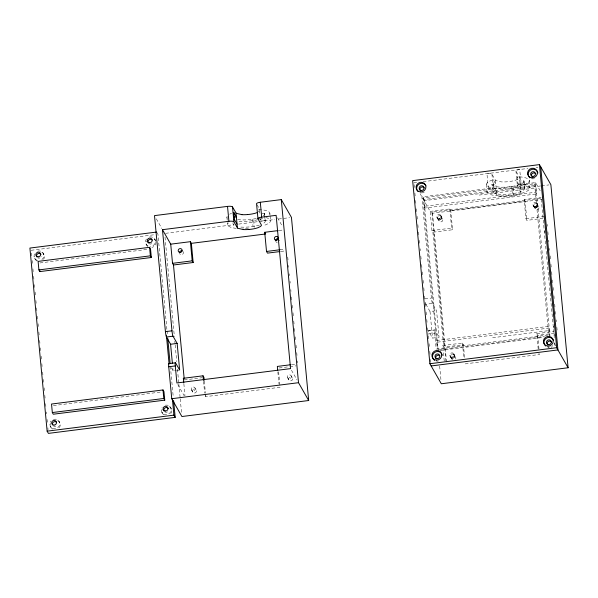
<?xml version="1.0" encoding="UTF-8"?>
<svg xmlns="http://www.w3.org/2000/svg" width="598" height="598" viewBox="0 0 598 598"><rect width="100%" height="100%" fill="white"/><g stroke="black" fill="none" stroke-linecap="round" stroke-linejoin="round"><path stroke-width="0.45" stroke-dasharray="2.99 2.24" d="M258.755 211.841L260.055 210.048L256.998 204.688M416.709 182.502L413.928 182.853L414.848 184.461M423.167 181.687L527.937 168.457M536.085 167.425L537.968 167.186M262.021 213.673L264.421 213.374L264.585 215.183M524.521 187.847A16.258 4.313 -5.4 0 1 511.656 193.842A16.258 4.313 -5.4 0 1 492.804 192.309L491.803 184.655L495.794 184.154L493.253 179.684A21.565 5.718 -5.4 0 0 493.941 188.228A21.565 5.718 -5.4 0 0 525.792 184.206A21.565 5.718 -5.4 0 0 517.292 176.649L517.973 183.892L520.522 188.355L524.521 187.847L523.841 180.611L519.841 181.119L517.292 176.649M520.88 192.19L517.39 186.06A4.433 1.174 -5.4 0 1 521.127 184.393L519.722 169.496A4.433 1.174 -5.4 0 0 515.984 171.155L519.483 177.285L520.933 192.451L520.081 193.662L517.449 194.941A12.551 3.326 -5.4 0 1 511.477 196.346A12.334 3.274 -5.4 0 1 508.322 196.705A12.551 3.326 -5.4 0 1 502.739 196.794L497.08 195.464L493.343 189.095A4.433 1.174 -5.4 0 0 488.342 188.534L421.889 196.929L431.405 298.058A4.433 0.508 82.8 0 0 432.444 303.425L436.57 310.668L439.074 337.279L432.518 338.109L428.385 330.866A4.433 0.508 82.8 0 0 428.332 330.784L434.836 329.909M521.127 184.393L535.554 182.577L540.599 191.42M438.259 350.682L437.459 342.168L436.503 340.501L547.985 326.418L548.934 328.093L549.734 336.607L548.785 334.94L437.302 349.015L423.085 197.856L534.56 183.78L535.516 185.447L536.316 193.961L424.834 208.044L423.885 206.37L535.36 192.294L536.316 193.961M423.085 197.856L424.034 199.523L535.516 185.447M258.979 217.395L261.102 221.118L265.101 220.61L264.675 216.087M492.483 191.898L496.482 191.39L493.933 186.927L493.253 179.684M31.171 250.293L155.174 234.633M165.594 233.317L234.072 224.669M238.699 224.086L258.134 221.626M259.061 221.514L274.788 219.526M278.496 219.055L289.596 217.657M540.689 185.948L424.094 200.674L438.087 349.374M541.616 185.829L549.024 184.894M479.222 195.075L534.963 188.034M279.019 230.492L282.6 230.036M430.149 211.408L449.816 208.919L450.772 210.593L452.574 229.752L432.9 232.233L431.95 230.566L430.149 211.408L419.437 192.504M542.991 218.337L526.89 220.37L525.941 218.696L524.14 199.538L541.13 197.392M445.921 361.177L431.898 212.148L541.19 198.342M450.772 210.593L525.089 201.205L526.89 220.37M431.898 212.148L432.533 213.262L541.825 199.455M39.976 262.948L148.685 249.216M279.931 249.762L284.401 249.202M431.95 230.566L451.625 228.085L452.574 229.752M525.941 218.696L545.615 216.214M280.881 251.437L284.461 250.981M424.849 298.88L431.405 298.058M425.32 302.222A4.433 0.508 82.8 0 0 425.881 304.255L432.444 303.425M425.881 304.255L430.014 311.491L436.57 310.668M428.385 330.866L434.948 330.036L439.074 337.279M428.153 334.013L434.709 333.183A4.433 0.508 82.8 0 1 434.948 330.036M171.26 367.65L173.091 370.865L176.373 370.454M177.195 370.349L178.832 370.14M437.459 342.168L548.934 328.093M492.647 337.721L548.381 330.679M291.645 364.616L295.218 364.167M444.224 361.043L442.767 345.532L462.441 343.05L463.39 344.717L464.683 358.404M538.215 349.172L536.757 333.662L553.748 331.516M184.296 379.962L202.184 377.704M279.184 367.979L289.021 366.738M289.91 366.626L296.174 365.834M442.767 345.532L443.723 347.206L463.39 344.717M536.757 333.662L537.714 335.336L553.808 333.303M439.082 349.867L544.434 336.562M440.098 350.45L543.29 337.421M53.394 405.594L162.11 391.862M205.136 395.525L205.772 396.638L280.088 387.257L278.631 371.747M465.199 363.883L539.516 354.494L538.88 353.381M488.342 188.534L486.936 173.637A4.433 1.174 -5.4 0 1 491.945 174.197L495.675 180.559L501.333 181.889A12.551 3.326 -5.4 0 0 506.865 181.814A12.334 3.274 -5.4 0 0 510.072 181.441A12.551 3.326 -5.4 0 0 516.044 180.035L518.675 178.757L519.483 177.285M491.803 184.655L492.124 185.066A16.258 4.313 -5.4 0 0 510.976 186.606A16.258 4.313 -5.4 0 0 523.841 180.611M537.079 203.425L537.714 204.538M537.535 204.673A1.996 1.914 -29.7 0 1 535.659 207.536A1.996 1.914 -29.7 0 1 534.111 204.613A1.996 1.914 -29.7 0 1 537.535 204.673L538.798 206.901A1.996 1.914 -29.7 0 1 536.929 209.763A1.996 1.914 -29.7 0 1 535.382 206.841A1.996 1.914 -29.7 0 1 538.798 206.901M534.007 206.542L535.277 208.769M533.192 205.563L533.827 206.676M524.14 199.538L525.089 201.205M554.107 343.103L555.482 345.517M440.898 215.572L441.533 216.685M441.354 216.82A1.996 1.914 -29.7 0 1 439.485 219.683A1.996 1.914 -29.7 0 1 437.938 216.76A1.996 1.914 -29.7 0 1 441.354 216.82L442.625 219.04A1.996 1.914 -29.7 0 1 440.756 221.91A1.996 1.914 -29.7 0 1 439.209 218.988A1.996 1.914 -29.7 0 1 442.625 219.04M437.826 218.689L439.096 220.916M437.011 217.709L437.646 218.823M453.919 353.956L454.555 355.07M454.375 355.205A1.996 1.914 -29.7 0 1 452.507 358.067A1.996 1.914 -29.7 0 1 450.959 355.145A1.996 1.914 -29.7 0 1 454.375 355.205L455.646 357.432M450.847 357.073L452.118 359.301M450.032 356.094L450.668 357.208M277.509 217.747L282.555 226.597M258.717 210.9L259.995 213.135M291.473 370.229L296.974 379.88M291.129 375.813A1.996 1.914 -29.7 0 1 289.26 378.684A1.996 1.914 -29.7 0 1 287.713 375.761A1.996 1.914 -29.7 0 1 291.129 375.813L292.4 378.041A1.996 1.914 -29.7 0 1 290.531 380.911A1.996 1.914 -29.7 0 1 288.984 377.981A1.996 1.914 -29.7 0 1 292.4 378.041M287.608 377.689L288.871 379.917M156.34 218.831L161.849 228.481M157.102 232.794L157.947 234.281L166.954 330.006M154.837 239.357L155.405 240.359A4.993 4.777 -29.7 0 0 153.312 238.348M146.024 244.036L146.592 245.038M194.955 387.96A1.996 1.914 -29.7 0 1 193.079 390.83A1.996 1.914 -29.7 0 1 191.539 387.9A1.996 1.914 -29.7 0 1 194.955 387.96L196.226 390.188A1.996 1.914 -29.7 0 1 194.35 393.058A1.996 1.914 -29.7 0 1 192.81 390.128A1.996 1.914 -29.7 0 1 196.226 390.188M191.427 389.836L192.698 392.064M177.808 384.589L184.229 395.846M170.662 407.544L171.23 408.546M161.849 412.231L162.417 413.233M43.355 253.432L43.931 254.434M34.542 258.112L35.118 259.113M59.187 421.627L59.755 422.629M50.367 426.307L50.942 427.308M547.177 224.37L547.349 226.231M547.873 231.792L548.134 234.573M548.658 240.134L548.837 241.988M549.442 248.476L549.622 250.33M550.145 255.899L550.489 259.607M550.93 264.241L551.192 267.022M551.625 271.656L551.976 275.364M552.41 279.999L552.672 282.787M553.113 287.421L553.456 291.129M553.898 295.763L554.159 298.544M554.682 304.105L554.944 306.886M555.378 311.528L555.639 314.309M556.162 319.87L556.334 321.724M556.858 327.285L557.119 330.066M544.785 230.925L544.957 232.779M553.755 326.269L553.935 328.123M554.458 333.677L554.63 335.53M541.28 199.269L554.428 339.044M554.78 342.744L555.213 347.371M535.554 182.577L549.973 335.859M534.56 183.78L548.785 334.94M529.252 180.387L529.933 187.623M523.983 180.97L524.663 188.213M537.714 335.336L539 349.023M515.947 170.946L517.39 186.06M513.091 187.742L513.772 194.978M511.791 186.486L512.471 193.722M495.436 180.319L496.841 195.225M491.945 174.197L493.343 189.095M486.338 184.498L487.026 191.741M449.816 208.919L451.625 228.085M462.441 343.05L463.816 357.649M432.533 213.262L446.557 362.291M432.9 232.233L443.723 347.206M424.034 199.523L424.834 208.044M439.657 366.103L440.973 380.051M434.709 333.183L436.226 349.322M430.014 311.491L432.518 338.109M414.108 184.707L414.369 187.503M414.892 193.064L415.154 195.867M415.588 200.487L415.857 203.298M416.372 208.844L416.642 211.662M417.075 216.267L417.337 219.1M417.86 224.624L418.129 227.464M418.555 232.046L418.824 234.902M419.348 240.403L419.617 243.266M420.132 248.761L420.312 250.697M420.828 256.183L421.104 259.061M421.612 264.54L421.889 267.433M422.315 271.963L422.584 274.863M423.1 280.32L423.377 283.228M423.803 287.743L424.072 290.665M424.587 296.1L424.864 299.03M425.298 303.679L425.559 306.468M426.082 312.044L426.344 314.832M426.785 319.474L427.047 322.262M427.57 327.839L427.832 330.627M428.325 335.837L428.624 338.991M429.058 343.641L429.319 346.429M429.783 351.347L430.126 354.995M430.545 359.443L430.807 362.231M287.758 257.133L288.019 259.913M288.542 265.475L288.714 267.328M289.327 273.824L289.499 275.678M290.023 281.239L290.194 283.093M290.807 289.582L290.979 291.435M291.503 297.004L291.854 300.712M292.287 305.346L292.549 308.127M292.99 312.761L293.334 316.469M293.775 321.104L294.037 323.884M294.47 328.526L294.821 332.234M295.255 336.868L295.517 339.649M296.04 345.21L296.302 347.991M296.743 352.633L297.004 355.414M297.527 360.975L297.699 362.829M269.833 213.15L269.997 214.959M270.087 215.863L270.513 220.385M264.555 213.733L265.243 220.968M277.853 371.896L278.967 383.759M260.848 218.397L261.102 221.118M253.672 220.505L254.307 227.285M252.371 219.242L253.051 226.485M232.884 222.845L233.384 225.065A16.258 4.313 -5.4 0 0 235.081 226.029M226.919 217.261L227.599 224.497M204.314 381.128L205.428 392.991M205.518 393.903L205.772 396.638M203.529 381.285L204.651 393.148M183.863 383.767L184.976 395.629M165.018 237.152L174.377 336.599M174.818 341.241L175.079 344.029M175.162 344.964L176.739 361.693M177.442 369.123L178.75 383.064M178.839 383.998L180.148 397.939M180.237 398.866L181.545 412.807M172.837 368.114L173.091 370.865M167.044 330.941L167.305 333.729M170.37 366.26L173.256 396.93M31.432 253.081L31.694 255.869M32.135 260.511L32.397 263.299M32.92 268.876L33.182 271.664M33.623 276.313L33.884 279.102M34.407 284.678L34.669 287.466M35.103 292.116L35.372 294.904M35.895 300.48L36.157 303.268M36.59 307.91L36.852 310.698M37.382 316.275L37.644 319.063M38.078 323.712L38.339 326.501M38.87 332.077L39.132 334.865M39.655 340.441L39.916 343.23M40.35 347.879L40.619 350.667M41.142 356.244L41.404 359.032M41.838 363.681L42.099 366.469M42.63 372.046L42.892 374.834M43.325 379.476L43.587 382.264M44.117 387.84L44.379 390.629M44.813 395.278L45.074 398.066M45.598 403.643L45.867 406.431M46.39 412.007L46.562 413.868M47.085 419.445L47.347 422.233M47.877 427.809L48.049 429.663M424.244 192.085A4.993 4.777 -29.7 0 1 420.663 192.892M438.297 361.02A4.993 4.777 -29.7 0 1 436.488 361.08M534.395 178.63A4.993 4.777 -29.7 0 1 531.203 178.578M552.679 345.173A4.993 4.777 -29.7 0 1 552.335 345.554M550.227 346.825A4.993 4.777 -29.7 0 1 547.028 346.765M552.036 346.145A1.996 1.914 -29.7 0 1 551.438 347.55M548.65 347.617A1.996 1.914 -29.7 0 1 548.157 346.81M452.335 359.622A1.996 1.914 -29.7 0 1 452.551 356.984A1.996 1.914 -29.7 0 1 455.25 356.916A1.996 1.914 -29.7 0 1 455.399 359.548M517.973 183.892A21.565 5.718 -5.4 0 1 526.472 191.45A21.565 5.718 -5.4 0 1 494.621 195.471A21.565 5.718 -5.4 0 1 493.933 186.927M279.558 240.172A1.996 1.914 -29.7 0 1 279.558 240.882M277.248 242.504A1.996 1.914 -29.7 0 1 275.775 241.36M183.1 251.638A1.996 1.914 -29.7 0 1 182.248 254.471A1.996 1.914 -29.7 0 1 179.535 253.335M258.635 209.45A21.565 5.718 -5.4 0 1 268.711 215.489M262.642 218.449A21.565 5.718 -5.4 0 1 237.399 221.29M227.225 218.21A21.565 5.718 -5.4 0 1 227.233 216.267M229.677 214.219A21.565 5.718 -5.4 0 1 231.553 213.299M265.101 220.61A16.258 4.313 -5.4 0 1 262.47 223.899M259.368 225.072A16.258 4.313 -5.4 0 1 239.402 226.948M264.421 213.374A16.258 4.313 -5.4 0 1 263.277 215.796M256.243 218.494A16.258 4.313 -5.4 0 1 237.436 219.541M265.804 217.567A21.565 5.718 -5.4 0 1 263.322 225.685M248.417 228.429A21.565 5.718 -5.4 0 1 242.788 228.675M236.232 228.361A21.565 5.718 -5.4 0 1 228.421 222.867M149.537 236.98A4.993 4.777 -29.7 0 1 155.345 241.076A4.993 4.777 -29.7 0 1 150.434 246.526M148.117 246.047A4.993 4.777 -29.7 0 1 146.63 238.744M155.921 242.078A4.993 4.777 -29.7 0 1 151.892 247.415M147.841 246.526A4.993 4.777 -29.7 0 1 146.428 241.046M151.63 243.7A2.437 2.332 -29.7 0 1 149.47 243.894M165.362 405.175A4.993 4.777 -29.7 0 1 171.178 410.071A4.993 4.777 -29.7 0 1 164.637 414.511A4.993 4.777 -29.7 0 1 162.155 407.35M169.137 406.543A4.993 4.777 -29.7 0 1 170.273 414.22M163.665 414.713A4.993 4.777 -29.7 0 1 162.252 409.241M167.455 411.887A2.437 2.332 -29.7 0 1 164.846 411.858M37.614 251.175A4.993 4.777 -29.7 0 1 43.632 254.075A4.993 4.777 -29.7 0 1 40.739 260.205M37.562 260.459A4.993 4.777 -29.7 0 1 35.155 252.827M41.838 252.423A4.993 4.777 -29.7 0 1 43.624 259.315M37.211 261.124A4.993 4.777 -29.7 0 1 34.602 256.512M41.232 256.467A2.437 2.332 -29.7 0 1 41.09 256.781M39.999 257.858A2.437 2.332 -29.7 0 1 37.838 257.91M53.439 419.37A4.993 4.777 -29.7 0 1 59.71 424.019A4.993 4.777 -29.7 0 1 52.983 428.527A4.993 4.777 -29.7 0 1 50.98 421.014M57.662 420.618A4.993 4.777 -29.7 0 1 58.798 428.295M52.602 429.08A4.993 4.777 -29.7 0 1 50.77 423.317M55.823 426.053A2.437 2.332 -29.7 0 1 53.663 426.097M451.811 357.17A2.22 2.123 -29.7 0 0 453.957 354.023A2.22 2.123 -29.7 0 0 450.167 353.881A2.22 2.123 -29.7 0 0 451.811 357.17M452.447 358.284A2.22 2.123 -29.7 0 0 454.592 355.137A2.22 2.123 -29.7 0 0 450.802 354.995A2.22 2.123 -29.7 0 0 452.447 358.284M534.971 206.639A2.22 2.123 -29.7 0 0 537.109 203.492A2.22 2.123 -29.7 0 0 533.319 203.35A2.22 2.123 -29.7 0 0 534.971 206.639M535.606 207.753A2.22 2.123 -29.7 0 0 537.744 204.606A2.22 2.123 -29.7 0 0 533.954 204.464A2.22 2.123 -29.7 0 0 535.606 207.753M438.79 218.786A2.22 2.123 -29.7 0 0 440.935 215.639A2.22 2.123 -29.7 0 0 437.145 215.497A2.22 2.123 -29.7 0 0 438.79 218.786M439.425 219.9A2.22 2.123 -29.7 0 0 441.571 216.753A2.22 2.123 -29.7 0 0 437.781 216.611A2.22 2.123 -29.7 0 0 439.425 219.9"/><path stroke-width="0.9" d="M257.432 212.484L256.624 212.798A12.551 3.326 -5.4 0 1 250.652 214.204A12.334 3.274 -5.4 0 1 247.497 214.562M539.441 164.614L412.657 180.626L429.887 363.719L441.324 383.767L568.1 367.755L550.87 184.662L539.441 164.614L556.663 347.707L568.1 367.755M241.913 214.652L236.255 213.322L232.517 206.953A4.433 1.174 -5.4 0 0 227.517 206.392L154.508 215.616L165.422 331.643A4.433 0.508 82.8 0 0 166.461 337.018L170.587 344.254L172.403 363.524M248.903 229.468A12.334 3.274 -5.4 0 0 252.057 229.109A12.551 3.326 -5.4 0 0 258.022 227.696L260.653 226.418L261.505 225.207L257.97 218.823L256.564 203.918A4.433 1.174 -5.4 0 1 260.302 202.251L281.284 199.605L291.45 217.418L308.68 400.518L181.897 416.529L171.738 398.709L168.733 366.776A4.433 0.508 82.8 0 1 168.965 363.629L175.52 362.799L179.654 370.042L177.15 343.424L173.016 336.188A4.433 0.508 82.8 0 1 171.985 330.814L162.469 229.684L228.914 221.297A4.433 1.174 -5.4 0 1 233.923 221.858L237.653 228.219L243.319 229.557M233.975 217.216L236.374 216.91L233.825 212.447A21.565 5.718 -5.4 0 0 233.227 212.656M257.97 218.823A4.433 1.174 -5.4 0 1 261.7 217.156L276.127 215.332L290.553 368.622L176.888 382.974L175.289 365.946A4.433 0.508 82.8 0 1 175.52 362.799M156.676 232.054L29.9 248.065L47.13 431.158L48.401 433.386L175.177 417.374L173.607 400.645M170.722 244.163L190.396 241.682L191.353 243.349L193.154 262.515L173.48 264.996L172.53 263.329L170.722 244.163L162.469 229.684M279.991 251.549L267.47 253.126L266.521 251.459L264.712 232.293L278.13 230.604M149.575 247.318L38.1 261.393L38.9 269.907L39.857 271.582L151.331 257.499L150.532 248.985L149.575 247.318L150.382 255.832L151.331 257.499M191.353 243.349L265.669 233.968M38.9 269.907L150.382 255.832M172.53 263.329L192.197 260.84L193.154 262.515M266.521 251.459L279.931 249.762M165.422 331.643L171.985 330.814M166.461 337.018L173.016 336.188M170.587 344.254L177.15 343.424M168.733 366.776L175.289 365.946M183.773 382.855L183.347 378.295L203.021 375.806L203.97 377.48L204.224 380.216M290.748 364.728L277.337 366.425L277.681 370.072M163 389.956L51.525 404.039L52.325 412.553L53.274 414.22L164.756 400.144L163.957 391.63L163 389.956L163.8 398.477L164.756 400.144M429.887 363.719L556.663 347.707M52.325 412.553L163.8 398.477M171.738 398.709L298.514 382.698L308.68 400.518M431.158 365.946L557.934 349.935L540.712 166.842M47.13 431.158L173.906 415.147L175.177 417.374M264.712 232.293L265.348 233.407M233.825 212.447L234.506 219.683L237.055 224.153M183.347 378.295L183.982 379.409M281.284 199.605L298.514 382.698M260.302 202.251L261.7 217.156M236.016 213.082L237.413 227.98M232.517 206.953L233.923 221.858M227.517 206.392L228.914 221.297M190.396 241.682L192.197 260.84M203.021 375.806L203.447 380.373M173.48 264.996L184.124 378.108M167.746 338.371L170.109 363.472M166.386 335.216L169.099 364.033M172.336 398.418L173.906 415.147M39.692 269.877L39.857 271.582M418.047 191.614A4.993 4.777 -29.7 0 1 418.712 184.296A4.993 4.777 -29.7 0 1 425.985 185.769M420.102 190.441A2.437 2.332 -29.7 0 1 421.082 187.331A2.437 2.332 -29.7 0 1 424.288 187.951M434.656 360.415A4.993 4.777 -29.7 0 1 434.701 352.372A4.993 4.777 -29.7 0 1 442.266 355.257M435.86 358.479A2.437 2.332 -29.7 0 1 439.777 355.765M529.903 177.86A4.993 4.777 -29.7 0 1 530.568 169.959A4.993 4.777 -29.7 0 1 537.916 172.986M531.458 176.059A2.437 2.332 -29.7 0 1 535.554 173.614M545.727 346.055A4.993 4.777 -29.7 0 1 546.004 338.416A4.993 4.777 -29.7 0 1 553.494 340.314M547.491 344.702A2.437 2.332 -29.7 0 1 548.388 341.451A2.437 2.332 -29.7 0 1 551.677 342.206M275.641 240.673A1.996 1.914 -29.7 0 1 278.362 238.781M179.475 252.633A1.996 1.914 -29.7 0 1 182.181 250.921M248.843 229.475A12.551 3.326 -5.4 0 1 243.251 229.565M247.437 214.57A12.551 3.326 -5.4 0 1 241.854 214.66M233.908 219.892A21.565 5.718 -5.4 0 1 234.506 219.683M148.424 243.087A2.437 2.332 -29.7 0 1 148.939 239.888A2.437 2.332 -29.7 0 1 152.221 240.052M164.158 411.132A2.437 2.332 -29.7 0 1 165.055 407.881A2.437 2.332 -29.7 0 1 168.352 408.636M36.777 256.878A2.437 2.332 -29.7 0 1 37.749 253.769A2.437 2.332 -29.7 0 1 40.956 254.382M52.534 424.916A2.437 2.332 -29.7 0 1 56.571 422.315M420.738 191.943A4.993 4.777 -29.7 0 0 425.417 184.767A4.993 4.777 -29.7 0 0 416.873 184.625A4.993 4.777 -29.7 0 0 420.738 191.943M421.403 190.47A2.437 2.332 -29.7 0 0 423.758 187.01A2.437 2.332 -29.7 0 0 419.587 186.853A2.437 2.332 -29.7 0 0 421.403 190.47M436.562 360.131A4.993 4.777 -29.7 0 0 441.242 352.962A4.993 4.777 -29.7 0 0 432.705 352.813A4.993 4.777 -29.7 0 0 436.562 360.131M437.228 358.665A2.437 2.332 -29.7 0 0 439.582 355.205A2.437 2.332 -29.7 0 0 435.411 355.048A2.437 2.332 -29.7 0 0 437.228 358.665M532.213 177.86A4.993 4.777 -29.7 0 0 536.892 170.692A4.993 4.777 -29.7 0 0 528.355 170.542A4.993 4.777 -29.7 0 0 532.213 177.86M532.878 176.395A2.437 2.332 -29.7 0 0 535.232 172.934A2.437 2.332 -29.7 0 0 531.069 172.777A2.437 2.332 -29.7 0 0 532.878 176.395M548.045 346.055A4.993 4.777 -29.7 0 0 552.724 338.887A4.993 4.777 -29.7 0 0 544.18 338.737A4.993 4.777 -29.7 0 0 548.045 346.055M548.702 344.59A2.437 2.332 -29.7 0 0 551.064 341.122A2.437 2.332 -29.7 0 0 546.893 340.972A2.437 2.332 -29.7 0 0 548.702 344.59M276.239 240.299A1.996 1.914 -29.7 0 0 278.107 237.428A1.996 1.914 -29.7 0 0 274.691 237.369A1.996 1.914 -29.7 0 0 276.239 240.299M180.058 252.446A1.996 1.914 -29.7 0 0 181.934 249.575A1.996 1.914 -29.7 0 0 178.518 249.516A1.996 1.914 -29.7 0 0 180.058 252.446M149.545 242.833A2.437 2.332 -29.7 0 0 151.907 239.364A2.437 2.332 -29.7 0 0 147.736 239.215A2.437 2.332 -29.7 0 0 149.545 242.833M165.377 411.02A2.437 2.332 -29.7 0 0 167.732 407.559A2.437 2.332 -29.7 0 0 163.56 407.402A2.437 2.332 -29.7 0 0 165.377 411.02M38.07 256.908A2.437 2.332 -29.7 0 0 40.425 253.447A2.437 2.332 -29.7 0 0 36.254 253.29A2.437 2.332 -29.7 0 0 38.07 256.908M53.895 425.096A2.437 2.332 -29.7 0 0 56.257 421.635A2.437 2.332 -29.7 0 0 52.086 421.485A2.437 2.332 -29.7 0 0 53.895 425.096"/></g></svg>
